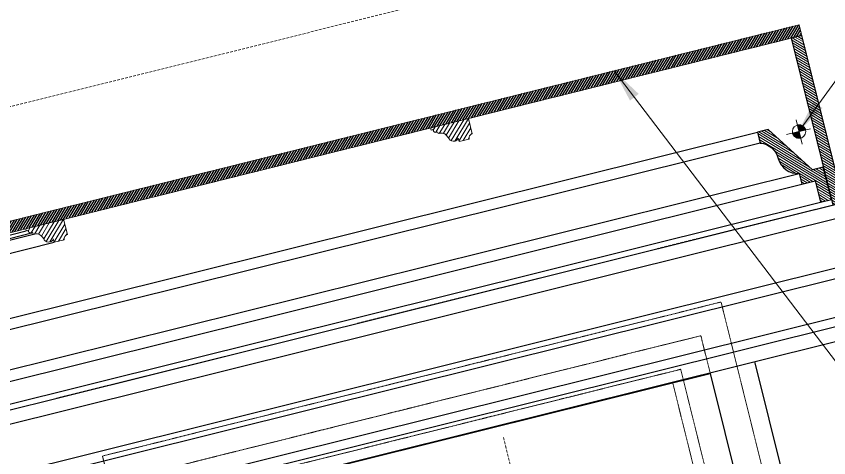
# Model space of a CAD drawing. Header units: inches. Extents: x 122939 to 389145, y 29603 to 574065.
# Drawn here: x 352381 to 353847, y 511949 to 512745 of the extents above; entities that cross this region are included whole.
import ezdxf

# ---------------------------------------------------------------- set-up
doc = ezdxf.new("R2010")
doc.units = ezdxf.units.IN
doc.header["$MEASUREMENT"] = 0
doc.linetypes.add('DASHED', pattern=[0.75, 0.5, -0.25])
doc.linetypes.add('HIDDEN', pattern=[0.375, 0.25, -0.125])
for name, color, linetype, lineweight in [('1st floor$0$A-FLOR-HRAL', 4, 'Continuous', 18), ('A-FLOR-TIL1', 6, 'Continuous', 18), ('A-WALL-HATCH', 8, 'Continuous', 20), ('GRC', 41, 'Continuous', 0), ('GRC Hatch', 253, 'Continuous', 0), ('ID-NOTES', 3, 'Continuous', 0)]:
    doc.layers.add(name, color=color, linetype=linetype, lineweight=lineweight)
for name, color, linetype in [('8', 8, 'Continuous'), ('A-Hidden', 8, 'HIDDEN'), ('A-WALL', 7, 'Continuous'), ('gypsum', 31, 'Continuous'), ('Layer7', 8, 'Continuous')]:
    doc.layers.add(name, color=color, linetype=linetype)
doc.styles.add('ZZ-Dim All', font='romans.shx', dxfattribs={"width": 0.8})
doc.dimstyles.new('DIM 0200', dxfattribs={"dimscale": 200, "dimtxt": 1, "dimasz": 0.8, "dimexe": 0.5, "dimexo": 1, "dimgap": 0.4, "dimtad": 1, "dimdec": 0, "dimrnd": 10, "dimdsep": 46, "dimtxsty": 'ZZ-Dim All', "dimblk1": 'ARCHTICK', "dimblk2": 'ARCHTICK', "dimsah": 1, "dimcen": 1, "dimdle": 0.5, "dimclrd": 256, "dimclre": 256, "dimclrt": 256, "dimadec": 0, "dimazin": 2, "dimtfac": 1, "dimtdec": 0, "dimtix": 1, "dimtmove": 2, "dimatfit": 2, "dimfxl": 1, "dimfxlon": 1, "dimtolj": 1, "dimtzin": 0, "dimlwd": -1, "dimlwe": -1, "dimarcsym": 0})

# ---------------------------------------------------------------- blocks, each defined once
blk = doc.blocks.new('win1')
at = {"color": 252, "linetype": 'HIDDEN', "ltscale": 0.5}
for q in [(99.8256847942248, 2748.834124265006), (1050.174315159093, 2348.585318290221, -2.199899936779483e-07)]:
    blk.add_line((1050.174315158627, 2748.834124264831), q, dxfattribs=at)
for points, elevation in [([(-2.328306436538696e-08, 2848.834124264948), (1149.999999976775, 2848.834124265006), (1149.999999976892, -101.1658832578105), (-2.328306436538696e-08, -101.1658832576941)], -1.359104055742907e-10), ([(119.8385970300296, 2728.821212028968), (1030.161402922939, 2728.821212028794), (1030.161402923055, 2368.598230525327), (119.8385970303789, 2368.598230525444)], 4.56198688798913e-07)]:
    blk.add_lwpolyline(points, close=True, dxfattribs=dict(at, elevation=elevation))
at = {"color": 252, "linetype": 'HIDDEN', "ltscale": 0.5, "elevation": -1.359104055742907e-10}
blk.add_lwpolyline([(49.99999997694977, 2798.834124264773), (1099.999999977008, 2798.834124264598), (1099.999999976542, -101.1658832576941), (49.99999997671694, -101.1658832574612), (49.99999997694977, 2798.834124265064), (1099.99999997695, 2798.834124264715), (1099.999999976833, -101.1658832578105)], dxfattribs=at)
blk = doc.blocks.new('half')
at = {"layer": 'GRC Hatch', "lineweight": 0, "ltscale": 5}
h = blk.add_hatch(dxfattribs=at)
h.set_pattern_fill('ANSI31', color=256, scale=30.00000000000001)
h.set_pattern_definition([(135, (111029.2882307031, -5.820766091346741e-11), (2.651650429449549, 2.651650429449553), [])])
h.paths.add_polyline_path([(60616.9776558344, 11176.45348227199), (60616.9776558344, 11196.45348227205), (60586.21424482542, 11196.45348227193), (60586.21424482542, 11466.45348227205), (60566.21424482536, 11466.45348227205), (60566.21424482542, 11156.45348227205), (60586.21424482536, 11156.45348227193), (60586.21424482542, 11176.45348227205)])
edge = h.paths.add_edge_path()
edge.add_line((60466.21424482542, 11316.45348227199), (60466.21424482542, 11296.45348227199))
edge.add_arc((60453.69515682996, 11261.08270513627), 37.52092002368126, 0.5661990946921946, 70.50915648577922, ccw=False)
edge.add_arc((60527.02056506777, 11261.7874710543), 35.80787787709507, 180.5344194091436, 260.6681698821923)
edge.add_line((60521.21424482536, 11226.45348227135), (60521.21424482531, 11206.45348227193))
edge.add_line((60521.21424482547, 11206.45348227205), (60546.2142448255, 11206.45348227205))
edge.add_line((60546.21424482542, 11206.45348227205), (60546.21424482542, 11166.45348227228))
edge.add_line((60546.21424482536, 11166.45348227216), (60566.21424482536, 11166.45348227192))
edge.add_line((60566.21424482536, 11166.45348227193), (60566.21424482536, 11226.45348227112))
edge.add_line((60566.21424482547, 11226.45348227123), (60546.21424482547, 11226.45348227146))
edge.add_line((60546.21424482542, 11226.45348227135), (60486.21424482542, 11316.4534822717))
edge.add_line((60486.2142448253, 11316.45348227181), (60466.2142448253, 11316.45348227205))
at = {"layer": 'gypsum', "ltscale": 5, "elevation": 1.2598110122e-06}
blk.add_lwpolyline([(60616.9776558344, 11176.45348227199), (60616.9776558344, 11196.45348227205), (60586.21424482542, 11196.45348227193), (60586.21424482542, 11466.45348227205), (60566.21424482536, 11466.45348227205), (60566.21424482542, 11156.45348227205), (60586.21424482536, 11156.45348227193), (60586.21424482542, 11176.45348227205), (60616.9776558344, 11176.45348227199)], dxfattribs=at)
blk.add_lwpolyline([(60466.21424482542, 11316.45348227199), (60466.21424482542, 11296.45348227205, -0.3150251714978598), (60491.21424482169, 11261.45348227496, 0.3646312828489309), (60521.21424482536, 11226.45348227135), (60521.21424482547, 11206.45348227205), (60546.21424482542, 11206.45348227205), (60546.21424482536, 11166.45348227216), (60566.21424482536, 11166.45348227193), (60566.21424482547, 11226.45348227123), (60546.21424482542, 11226.45348227135), (60486.2142448253, 11316.45348227181)], format="xyb", close=True, dxfattribs=at)
blk = doc.blocks.new('light')
at = {"layer": '1st floor$0$A-FLOR-HRAL'}
h = blk.add_hatch(dxfattribs=at)
h.set_pattern_fill('ANSI31', color=256, style=0)
h.set_pattern_definition([(45, (3.667440446733962, 0), (-0.0883883476483184, 0.0883883476483185), [])])
h.paths.add_polyline_path([(50492.27574403631, 1889.624619793962), (50492.27574403636, 1901.725888192479, 0.4142135623730951), (50480.17447563785, 1889.62461979402)])
h.paths.add_polyline_path([(50492.27574403631, 1877.523351395444, 0.4142135623730951), (50504.37701243482, 1889.624619793962), (50492.27574403631, 1889.624619793962)])
for p, q in [((50492.27574403636, 1866.364929814939), (50492.27574403631, 1911.081532535434)), ((50471.25148981024, 1889.624619793962), (50515.4788235125, 1889.62461979402))]:
    blk.add_line(p, q, dxfattribs=at)
blk.add_circle((50492.27574403631, 1889.624619793962), 12.10126839851727, dxfattribs=at)
blk = doc.blocks.new('ceil003')
at = {"layer": '8'}
h = blk.add_hatch(dxfattribs=at)
h.set_pattern_fill('ANSI31', color=256, scale=29.99999999999999, angle=1.590277340731758e-15, style=0)
h.set_pattern_definition([(45.00000000000003, (-526979.9504760304, -8484.251729748095), (-2.651650429449551, 2.651650429449554), [])])
h.paths.add_polyline_path([(2.328306436538696e-10, -19.99999999103602), (1.164153218269348e-10, 9.022187441587448e-09), (1674.911904843408, -5.820766091346741e-10), (1674.911904843233, -20.00000000046566)])
at = {"layer": 'A-WALL-HATCH'}
h = blk.add_hatch(dxfattribs=at)
h.set_pattern_fill('ANSI31', color=256, scale=50, angle=-13.97142328298573, style=0)
h.set_pattern_definition([(45.00000000000001, (-55852.49909624964, -57999.73767404351), (-4.419417382415926, 4.419417382415928), [])])
edge = h.paths.add_edge_path()
edge.add_line((302.1805738096009, -19.99999848654261), (302.1805738095694, -48.37418972999019))
edge.add_arc((302.1805738093099, -56.18668973009335), 7.812499999999999, 89.99999999998386, 179.9999999999839)
edge.add_line((294.3680738098337, -56.18668973003514), (275.6180738098568, -56.18668973000195))
edge.add_line((275.6180738094845, -56.18668972980231), (275.6180738094861, -49.93668972976766))
edge.add_arc((268.6049833951984, -45.18441021052422), 8.471575873886328, 269.2454723607782, 325.8772603763292, ccw=False)
edge.add_arc((268.5574931024457, -43.82172708120197), 9.8337331454836, 200.3020027309789, 269.62670473501373, ccw=False)
edge.add_arc((216.2970659747953, -61.37205080181593), 45.30040932053804, 18.18592639775025, 30.09764001402735)
edge.add_arc((246.7430455689318, -43.57262766809436), 10.03429423482947, 29.3458222726193, 84.05153147357566)
edge.add_arc((243.7110106346081, -69.49401398497866), 36.13183004922327, 83.52922315540751, 91.62468517509227)
edge.add_line((242.6865899431868, -33.37670919997618), (242.6865899431818, -30.4234009831591))
edge.add_arc((243.5360339893377, -6.521914323675446), 23.91657625425081, 257.9630168329807, 267.96460009574935, ccw=False)
edge.add_arc((239.3840043621021, -26.35559929313604), 3.653872664903471, 198.8512363217456, 256.7800205599295, ccw=False)
edge.add_arc((252.4412989543634, -20.48166284197941), 17.95877705049954, 190.9931405080333, 203.1300132639854, ccw=False)
edge.add_line((234.8120650994824, -23.90624848916195), (231.6870650995992, -23.90624848910453))
edge.add_line((231.6870650995406, -23.90624848892912), (231.6870650995346, -19.99999848890571))
edge.add_line((231.6870650994824, -19.99999848916195), (302.1805738096185, -19.99999848920797))
h = blk.add_hatch(dxfattribs=at)
h.set_pattern_fill('ANSI31', color=256, scale=50, angle=-13.97142328298573, style=0)
h.set_pattern_definition([(44.99999999999999, (-55099.76776521647, -57999.7376740434), (-4.419417382415926, 4.419417382415928), [])])
edge = h.paths.add_edge_path()
edge.add_line((1054.911904842535, -19.99999848671723), (1054.911904842505, -48.37418973016611))
edge.add_arc((1054.911904842244, -56.18668973015156), 7.812499999999999, 89.9999999999839, 179.9999999999839)
edge.add_line((1047.099404842651, -56.18668973015156), (1028.34940484268, -56.18668973011881))
edge.add_line((1028.349404842535, -56.18668973003514), (1028.349404842535, -49.93668972999876))
edge.add_arc((1021.336314428074, -45.18441021098988), 8.471575873886328, 269.2454723607782, 325.8772603763292, ccw=False)
edge.add_arc((1021.288824135379, -43.82172708131839), 9.8337331454836, 200.3020027309789, 269.62670473501373, ccw=False)
edge.add_arc((969.0283970078453, -61.37205080216518), 45.30040932053804, 18.18592639775025, 30.09764001402735)
edge.add_arc((999.4743766021566, -43.57262766826898), 10.03429423482947, 29.3458222726193, 84.05153147357571)
edge.add_arc((996.4423416676582, -69.4940139852115), 36.13183004922327, 83.52922315540752, 91.62468517509228)
edge.add_line((995.4179209760041, -33.37670920038363), (995.4179209760041, -30.42340098356726))
edge.add_arc((996.267365022446, -6.521914323908277), 23.91657625425081, 257.9630168329807, 267.96460009574935, ccw=False)
edge.add_arc((992.1153353949194, -26.35559929348528), 3.653872664903471, 198.8512363217455, 256.7800205599295, ccw=False)
edge.add_arc((1005.172629987181, -20.48166284209583), 17.95877705049954, 190.9931405080333, 203.1300132639854, ccw=False)
edge.add_line((987.5433961325325, -23.9062484895112), (984.4183961326489, -23.90624848945299))
edge.add_line((984.4183961325907, -23.90624848927837), (984.4183961325907, -19.99999848925654))
edge.add_line((984.4183961328235, -19.99999848927837), (1054.911904842957, -19.99999848932567))
at = {"layer": 'GRC'}
blk.add_lwpolyline([(2.328306436538696e-10, -20.00000000005821), (5.820766091346741e-11, 0), (1674.911904843408, -5.820766091346741e-10), (1674.911904843233, -20.00000000046566)], close=True, dxfattribs=at)
at = {"layer": 'gypsum', "color": 8}
for p, q in [((-227.3259174799314, -23.90625000273576), (231.6870650997735, -23.90625000244472)), ((242.6865899434197, -33.37671071343357), (-239.3487742567086, -33.36218546581222)), ((242.6865899430704, -30.42340249626432), (-238.3254423230537, -30.42340251529822)), ((-271.2569261900499, -56.18669124343432), (275.6180738104158, -56.18669124331791))]:
    blk.add_line(p, q, dxfattribs=at)
at = {"layer": 'gypsum', "lineweight": 0}
for points in [[(302.1805738099501, -20.00000000017462), (302.1805738100084, -48.37419124366716, 0.4142135623730696), (294.3680738102994, -56.18669124331791), (275.6180738104158, -56.18669124331791), (275.6180738100666, -49.93669124331791, -0.2522580878900783), (268.4934245086624, -53.6552530284971, -0.3120623172866313), (259.3346628578729, -47.23372358997585, 0.0520215070008044), (255.4897151875193, -38.65502495109104, 0.2433378965035784), (247.782939158089, -33.59236455091741, 0.0353378151643051), (242.6865899433033, -33.37671071337536), (242.6865899430704, -30.42340249626432, -0.0436678643667718), (238.5483989436761, -29.91264298220631, -0.2582860905383594), (235.9261228769901, -27.53621127770748, -0.0530066584703844), (234.8120651000063, -23.90625000256114), (231.6870650997735, -23.90625000244472), (231.6870651000063, -20.00000000215368), (302.180573810183, -20.00000000221189)], [(1054.911904842942, -20.00000000046566), (1054.911904842884, -48.37419124389999, 0.4142135623730696), (1047.099404843175, -56.18669124378357), (1028.349404843349, -56.18669124366716), (1028.349404843, -49.93669124355074, -0.2522580878900783), (1021.224755541654, -53.65525302890455, -0.3120623172866313), (1012.065993890923, -47.23372359049972, 0.0520215070008044), (1008.221046220686, -38.65502495109104, 0.2433378965035784), (1000.514270191255, -33.59236455080099, 0.0353378151643051), (995.4179209760041, -33.37671071372461), (995.4179209761205, -30.42340249649715, -0.0436678643667718), (991.279729976668, -29.91264298261376, -0.2582860905383594), (988.6574539098656, -27.53621127805673, -0.0530066584703844), (987.5433961330564, -23.90625000296859), (984.4183961327071, -23.90625000267755), (984.4183961331146, -20.00000000256114), (1054.911904843349, -20.00000000261934)]]:
    blk.add_lwpolyline(points, format="xyb", dxfattribs=at)
blk.add_blockref('half', (-58911.30233998253, -11486.45348227076, -1.259811012403376e-06))
at = {"layer": 'A-FLOR-TIL1', "xscale": -0.9999999999999994, "rotation": 359.9999999999983}
blk.add_blockref('light', (52120.27606904175, -2076.475453409308, 5.839099065596651e-06), dxfattribs=at)
blk = doc.blocks.new('drape wall')
at = {"layer": 'Layer7', "linetype": 'HIDDEN', "lineweight": 0, "ltscale": 20}
blk.add_line((10084.60517559625, -20785.66429579159, -1.288495435008355e-09), (10078.20399174833, -23549.18646461674, -9.901913900042976e-09), dxfattribs=at)
blk = doc.blocks.new('_ARCHTICK')
at = {"color": 0, "linetype": 'ByBlock', "const_width": 0.15}
blk.add_lwpolyline([(-0.5, -0.5), (0.5, 0.5)], dxfattribs=at)

msp = doc.modelspace()

# ---------------------------------------------------------------- linework, layer by layer
at = {"layer": 'A-Hidden', "linetype": 'DASHED', "lineweight": 0, "ltscale": 10}
for p, q in [((348741.6441418385, 511678.6544219098, 0.000419388214425898), (356655.6261319689, 513647.6397336775, 0.0004197792808069015)), ((348869.6062328877, 511164.333833569, 0.0001282847919781368), (356783.5882230182, 513133.3191453364, -0.0008167395520959899))]:
    msp.add_line(p, q, dxfattribs=at)
at = {"layer": 'A-WALL', "elevation": 1.466640768762863e-07}
msp.add_lwpolyline([(352613.7873646216, 511847.351029414), (353632.7241765626, 512100.8607820055), (354315.9905173688, 509354.5953022304), (353297.0537054279, 509101.0855496389)], close=True, dxfattribs=at)
at = {"layer": 'gypsum'}
for p, q in [((350700.2195518194, 511784.6650360205, -0.0004942121839184032), (353718.0431611901, 512535.4944374227, -0.0004942121839184032)), ((354367.8763921349, 509491.1626980066, -0.001389664933813969), (353713.2987290308, 512122.1197731941, -0.0004932393790256506))]:
    msp.add_line(p, q, dxfattribs=at)
at = {"layer": 'gypsum', "color": 8}
for p, q in [((353722.8719196494, 512516.0861121024, -0.0004942121839184032), (350705.0483102787, 511765.2567107002, -0.0004942121839184032)), ((354150.2783011865, 512452.1202363179, -0.006747539298767135), (350326.8890274342, 511500.8674623558, -0.001022401295756193)), ((350668.5760702555, 511684.048486315, -0.0004942121839184032), (353793.1454688882, 512461.4360592436, -0.0004942121839184032)), ((350673.4048287147, 511664.6401609954, -0.0004942121839184032), (353797.9742273474, 512442.027733924, -0.0004942121839184032)), ((350658.8019389828, 511619.7875622807, -0.0004942121839184032), (353831.8921509163, 512409.2470313575, -0.0004942121839184032)), ((354222.879597657, 512381.1418492514, -0.006747539298767135), (350321.2006798989, 511410.4107444962, -0.001046414721747656)), ((354232.8623244369, 512364.3738048602, -0.006747539298767135), (350322.599270185, 511391.5069814879, -0.001048443766950162)), ((354329.5000037278, 512318.9151540323, -0.006747539298767135), (350256.4729628416, 511305.5529265262, -0.001025512918449555)), ((354338.4681342277, 512304.0112959212, -0.006747539298767135), (350241.9215390544, 511284.797443158, -0.001005249718932412))]:
    msp.add_line(p, q, dxfattribs=at)
at = {"layer": 'gypsum', "elevation": -0.0004932393790256506}
for points in [[(350641.8079957169, 511605.2546298067), (354174.7339062715, 512484.2406110893)], [(350219.7351209524, 511252.9270660825), (354363.3177357823, 512283.8434008508)]]:
    msp.add_lwpolyline(points, dxfattribs=at)

# ---------------------------------------------------------------- block references
at = {"layer": 'GRC'}
for name, p, rotation in [('ceil003', (352168.0869096005, 512325.0505019436, -0.0004942121839181998), 13.9714232829857), ('win1', (353224.1073432335, 509187.1866088002, 1.699647137542434e-08), 13.97142328298565)]:
    msp.add_blockref(name, p, dxfattribs=dict(at, rotation=rotation))
at = {"layer": 'GRC', "xscale": -1, "rotation": 13.97142328298562}
msp.add_blockref('drape wall', (358027.3154862506, 534590.6257817299, 6.378640282292636e-07), dxfattribs=at)

# ---------------------------------------------------------------- leaders
at = {"layer": 'ID-NOTES'}
for points in [[(353791.9805984732, 512536.5254093902, -0.0004883730848526032), (353959.5505651424, 512767.082314533, -0.0004883730848526032), (355023.6339921557, 513031.8244684699, -0.0004883730848526032)], [(353459.4766243114, 512646.3460795967, -0.0004942121839181998), (353893.5468118888, 512076.9352940863, -0.0004942121839181998), (355227.6467651817, 512408.8571023165, -0.0004942121839181998)]]:
    msp.add_leader(points, dimstyle='DIM 0200', override={"dimasz": 0.3, "dimtad": 0, "dimclrd": 8}, dxfattribs=at)

doc.saveas('drawing.dxf')
